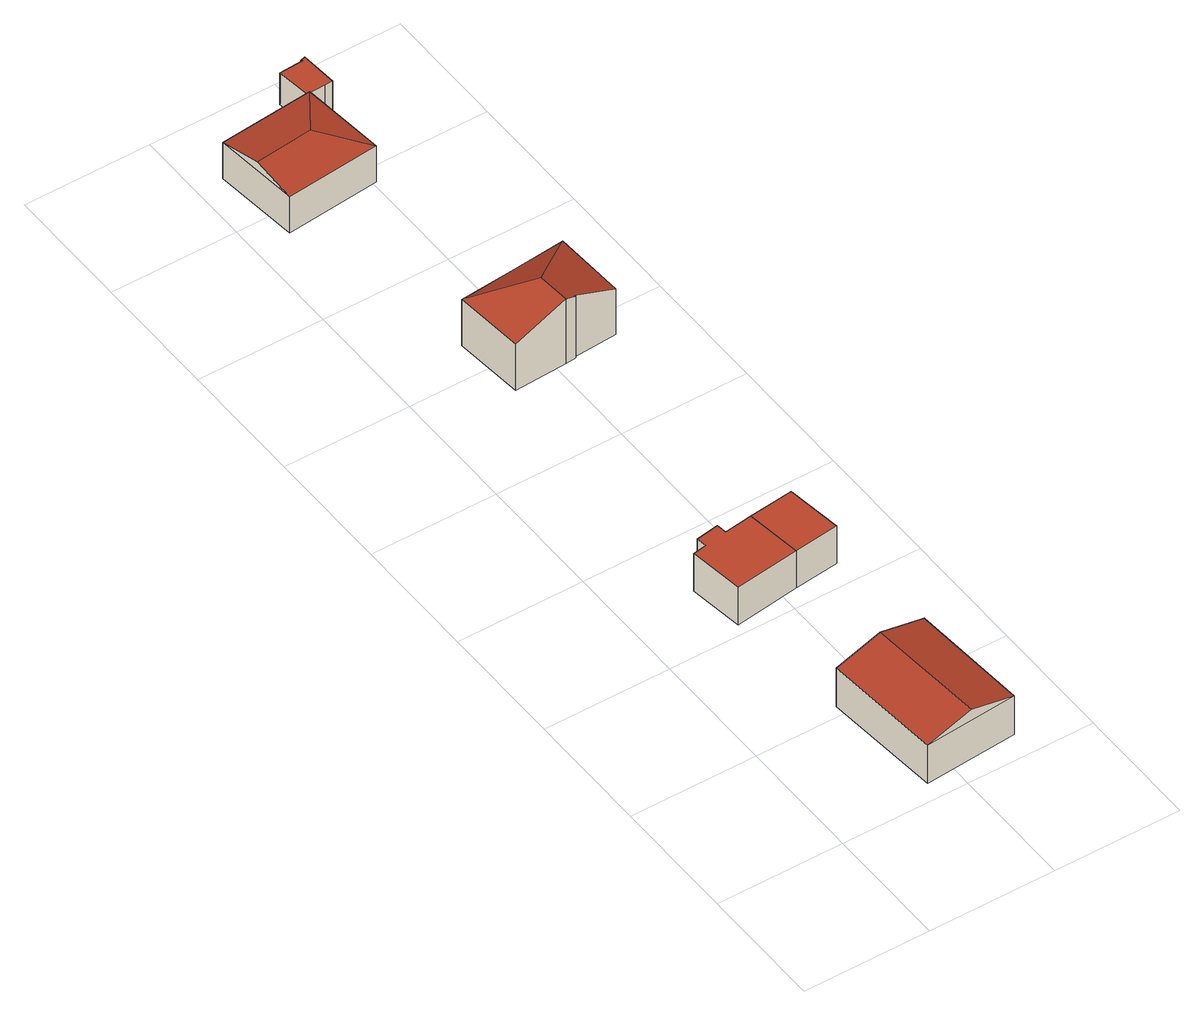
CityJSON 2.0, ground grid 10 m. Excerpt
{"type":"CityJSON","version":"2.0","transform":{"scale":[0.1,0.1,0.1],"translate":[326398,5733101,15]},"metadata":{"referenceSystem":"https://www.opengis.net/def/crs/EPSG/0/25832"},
"CityObjects":{
"building1":{"type":"Building","attributes":{"Geometrietyp2DReferenz":"3000","Gemeindeschluessel":"05154044","function":"31001_1310","roofType":"3100","measuredHeight":4.5,"storeysAboveGround":1},"address":[{"country":"Germany","locality":"Rees","thoroughfareNumber":"7","thoroughfareName":"Kruisdicksweg"}],"geometry":[{"type":"Solid","lod":"2","boundaries":[[[[0,1,2,3]],[[4,5,1,0]],[[6,7,5,4]],[[3,2,7,6]],[[0,8,4]],[[6,9,3]],[[3,9,8,0]],[[4,8,9,6]],[[1,5,7,2]]]],"semantics":{"surfaces":[{"type":"WallSurface"},{"type":"RoofSurface"},{"type":"GroundSurface"}],"values":[[0,0,0,0,0,0,1,1,2]]}}]},
"building2":{"type":"Building","attributes":{"Geometrietyp2DReferenz":"3000","Gemeindeschluessel":"05154044","function":"31001_1310","roofType":"1000","measuredHeight":3.37,"storeysAboveGround":1},"address":[{"country":"Germany","locality":"Rees","thoroughfareNumber":"7","thoroughfareName":"Kruisdicksweg"}],"geometry":[{"type":"Solid","lod":"2","boundaries":[[[[10,11,12,13]],[[14,15,11,10]],[[16,17,15,14]],[[18,19,17,16]],[[20,21,19,18]],[[22,23,21,20]],[[24,25,23,22]],[[13,12,25,24]],[[22,20,18,16,14,10,13,24]],[[11,15,17,19,21,23,25,12]]]],"semantics":{"surfaces":[{"type":"WallSurface"},{"type":"RoofSurface"},{"type":"GroundSurface"}],"values":[[0,0,0,0,0,0,0,0,1,2]]}}]},
"building3":{"type":"Building","attributes":{"Geometrietyp2DReferenz":"3000","Gemeindeschluessel":"05154044","function":"31001_1310","roofType":"1000","measuredHeight":3.39,"storeysAboveGround":1},"address":[{"country":"Germany","locality":"Rees","thoroughfareNumber":"7","thoroughfareName":"Kruisdicksweg"}],"geometry":[{"type":"Solid","lod":"2","boundaries":[[[[26,27,28,29]],[[13,12,27,26]],[[24,25,12,13]],[[29,28,25,24]],[[13,26,29,24]],[[27,12,25,28]]]],"semantics":{"surfaces":[{"type":"WallSurface"},{"type":"RoofSurface"},{"type":"GroundSurface"}],"values":[[0,0,0,0,1,2]]}}]},
"building4":{"type":"Building","attributes":{"Geometrietyp2DReferenz":"3000","Gemeindeschluessel":"05154044","function":"31001_1310","roofType":"5000","measuredHeight":5.88,"storeysAboveGround":1},"address":[{"country":"Germany","locality":"Rees","thoroughfareNumber":"7","thoroughfareName":"Kruisdicksweg"}],"geometry":[{"type":"Solid","lod":"2","boundaries":[[[[30,31,32,33]],[[34,35,31,30]],[[36,37,35,34]],[[38,39,37,36]],[[40,41,39,38]],[[42,43,41,40]],[[44,45,43,42]],[[33,32,45,44]],[[30,33,44,42,40,46]],[[40,38,36,46]],[[36,34,30,46]],[[31,35,37,39,41,43,45,32]]]],"semantics":{"surfaces":[{"type":"WallSurface"},{"type":"RoofSurface"},{"type":"GroundSurface"}],"values":[[0,0,0,0,0,0,0,0,1,1,1,2]]}}]},
"building5":{"type":"Building","attributes":{"Geometrietyp2DReferenz":"3000","Gemeindeschluessel":"05154044","function":"31001_1310","roofType":"5000","measuredHeight":4.09,"storeysAboveGround":1},"address":[{"country":"Germany","locality":"Rees","thoroughfareNumber":"7","thoroughfareName":"Kruisdicksweg"}],"geometry":[{"type":"Solid","lod":"2","boundaries":[[[[47,48,49,50]],[[51,52,48,47]],[[53,54,52,51]],[[50,49,54,53]],[[47,55,51]],[[53,56,50]],[[50,56,55,47]],[[51,55,56,53]],[[48,52,54,49]]]],"semantics":{"surfaces":[{"type":"WallSurface"},{"type":"RoofSurface"},{"type":"GroundSurface"}],"values":[[0,0,0,0,1,0,1,1,2]]}}]},
"building6":{"type":"Building","attributes":{"Geometrietyp2DReferenz":"3000","Gemeindeschluessel":"05154044","function":"31001_2723","roofType":"1000","measuredHeight":2.88,"storeysAboveGround":1},"address":[{"country":"Germany","locality":"Rees","thoroughfareNumber":"7","thoroughfareName":"Kruisdicksweg"}],"geometry":[{"type":"Solid","lod":"2","boundaries":[[[[57,58,59,60]],[[61,62,58,57]],[[63,64,62,61]],[[65,66,64,63]],[[67,68,66,65]],[[69,70,68,67]],[[60,59,70,69]],[[67,65,63,61,57,60,69]],[[58,62,64,66,68,70,59]]]],"semantics":{"surfaces":[{"type":"WallSurface"},{"type":"RoofSurface"},{"type":"GroundSurface"}],"values":[[0,0,0,0,0,0,0,1,2]]}}]}
},
"vertices":[
[146,13,49],[146,13,14],[139,107,14],[139,107,49],[73,7,49],[73,7,14],[65,101,49],[65,101,14],[110,10,59],[102,104,59],
[51,194,56],[51,194,22],[102,201,22],[102,201,56],[45,237,56],[45,237,22],[56,239,56],[56,239,22],[55,247,56],[55,247,22],[73,250,56],[73,250,22],[74,242,56],[74,242,22],[96,245,56],[96,245,22],
[137,205,56],[137,205,22],[131,249,22],[131,249,56],
[108,475,64],[108,475,5],[116,476,5],[116,476,61],[66,473,47],[66,473,5],[61,528,47],[61,528,5],[109,533,46],[109,533,5],[147,536,47],[147,536,5],[150,479,47],[150,479,5],[116,477,61],[116,477,5],[106,501,64],
[82,734,61],[82,734,28],[8,727,28],[8,727,61],[89,667,61],[89,667,28],[15,660,61],[15,660,28],[58,698,68],[12,693,68],
[105,775,44],[105,775,15],[86,774,15],[86,774,44],[104,776,44],[104,776,15],[108,777,44],[108,777,15],[110,748,44],[110,748,15],[104,748,44],[104,748,15],[89,747,44],[89,747,15]
]}
